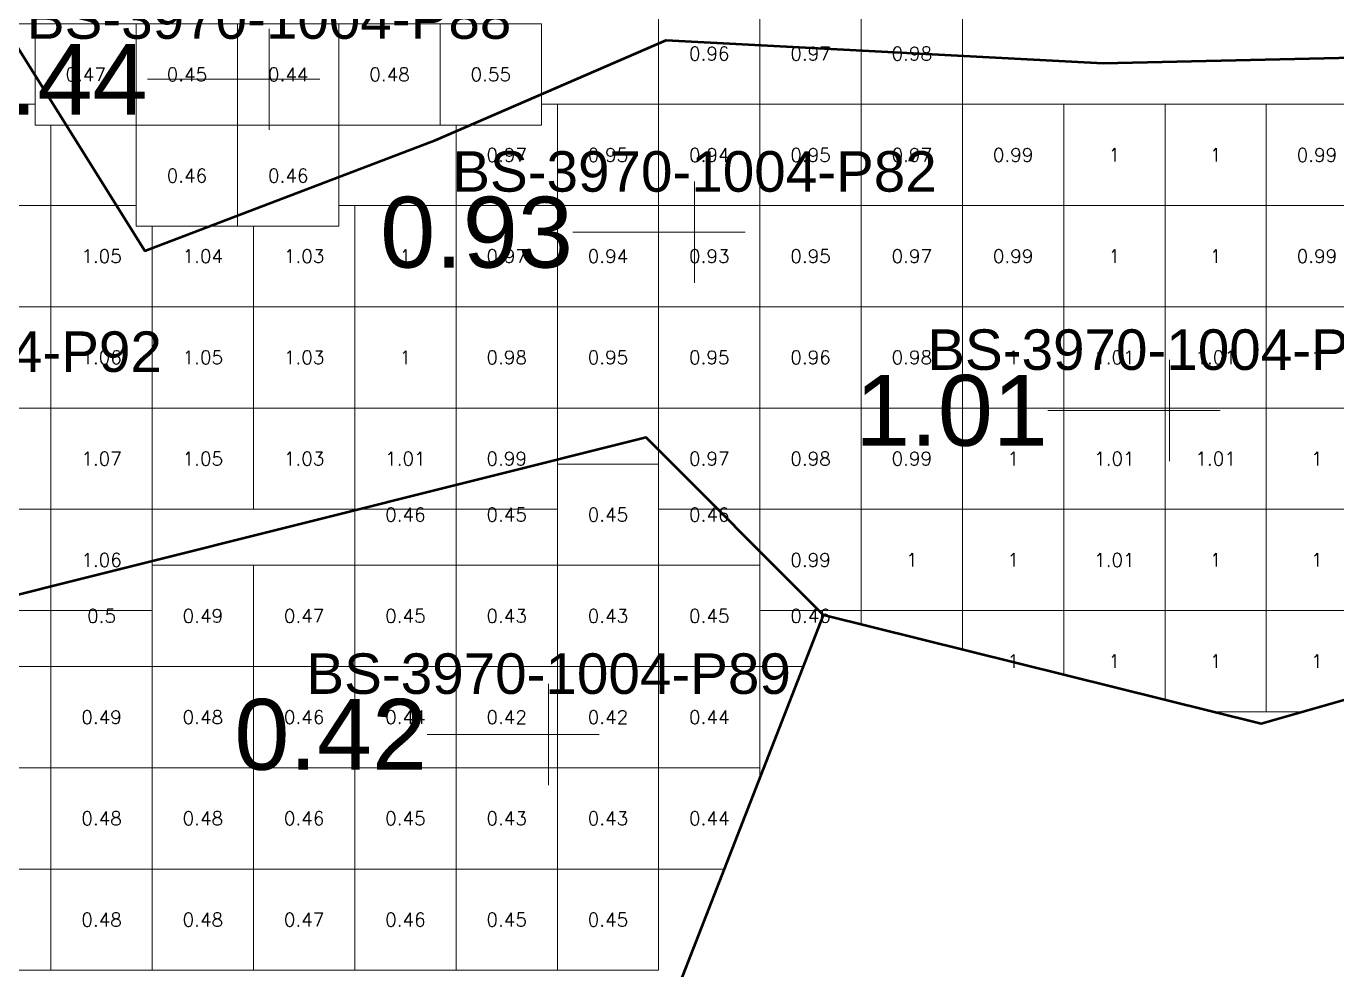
# Model space of a CAD drawing. Header units: inches. Extents: x 469775 to 470079, y 4349683 to 4349873.
# Drawn here: x 469846.12 to 469859.06, y 4349762.14 to 4349771.46 of the extents above; entities that cross this region are included whole.
import ezdxf
from ezdxf.enums import TextEntityAlignment as Align

# ---------------------------------------------------------------- set-up
doc = ezdxf.new("R2010")
doc.units = ezdxf.units.IN
doc.header["$MEASUREMENT"] = 0
doc.layers.add('123', color=7, linetype='Continuous')
for name, color, linetype, lineweight in [('点', 7, 'Continuous', 0), ('爆区方格网', 7, 'Continuous', 0), ('线条', 7, 'Continuous', 0), ('钻孔', 7, 'Continuous', 0)]:
    doc.layers.add(name, color=color, linetype=linetype, lineweight=lineweight)
doc.styles.add('3dmine_textStyle_1', font='txt.shx', dxfattribs={"height": 1, "bigfont": 'gbcbig.shx'})
doc.styles.add('3dmine_textStyle_2', font='arial.ttf', dxfattribs={"height": 1})

msp = doc.modelspace()

# ---------------------------------------------------------------- hatches: boundary and pattern name
at = {"layer": '钻孔', "linetype": 'Continuous', "lineweight": 0, "true_color": 0x808080, "extrusion": (0, 1, 0)}
for points in [[(-469849.52, 3960.21), (-469848.52, 3960.21), (-469848.52, 3972.21), (-469849.52, 3972.21)], [(-469852.28, 3960.31), (-469851.28, 3960.31), (-469851.28, 3972.31), (-469852.28, 3972.31)]]:
    msp.add_hatch(color=8, dxfattribs=at).paths.add_polyline_path(points, flags=0)
at = {"layer": '钻孔', "linetype": 'Continuous', "lineweight": 0, "true_color": 0x00ffff, "extrusion": (0, 1, 0)}
msp.add_hatch(color=4, dxfattribs=at).paths.add_polyline_path([(-469853.72, 3960.34), (-469852.72, 3960.34), (-469852.72, 3972.34), (-469853.72, 3972.34)], flags=0)
at = {"layer": '钻孔', "linetype": 'Continuous', "lineweight": 0, "true_color": 0x0000ff, "extrusion": (0, 1, 0)}
msp.add_hatch(color=5, dxfattribs=at).paths.add_polyline_path([(-469858.41, 3960.26), (-469857.41, 3960.26), (-469857.41, 3972.26), (-469858.41, 3972.26)], flags=0)

# ---------------------------------------------------------------- linework, layer by layer
at = {"color": 4, "linetype": 'Continuous', "lineweight": 0, "elevation": 1987.297}
msp.add_lwpolyline([(469837.3, 4349777.874), (469842.878, 4349781.034), (469847.681, 4349783.943), (469855.547, 4349787.292), (469859.965, 4349786.419), (469865.187, 4349784.317), (469869.485, 4349784.222), (469872.956, 4349784.858), (469874.58, 4349781.706), (469870.408, 4349779.03), (469874.262, 4349774.922), (469876.69, 4349772.16), (469874.272, 4349770.414), (469866.414, 4349769.254), (469861.845, 4349771.213), (469856.754, 4349771.099), (469852.439, 4349771.326), (469850.168, 4349770.343), (469847.292, 4349769.245), (469845.59, 4349771.971), (469846.044, 4349775.075), (469840.744, 4349776.814), (469837.3, 4349777.874), (469837.3, 4349777.874)], dxfattribs=at)
at = {"color": 5, "linetype": 'Continuous', "lineweight": 50, "elevation": 1987.297}
for points in [[(469817.208, 4349769.309), (469828.454, 4349775.127), (469837.3, 4349777.874), (469846.044, 4349775.075), (469845.59, 4349771.971), (469847.292, 4349769.245), (469850.168, 4349770.343), (469852.439, 4349771.326), (469856.754, 4349771.099), (469861.845, 4349771.213), (469866.414, 4349769.254), (469864.214, 4349766.26), (469858.315, 4349764.574), (469853.994, 4349765.649), (469852.242, 4349767.401), (469842.005, 4349764.839), (469836.359, 4349766.411), (469832.229, 4349766.357), (469826.099, 4349763.33), (469820.476, 4349762.487), (469821.961, 4349767.803), (469817.208, 4349769.309), (469817.208, 4349769.309)], [(469808.467, 4349758.645), (469817.134, 4349758.797), (469824.272, 4349756.124), (469828.701, 4349753.527), (469831.831, 4349753.068), (469833.358, 4349750.622), (469837.582, 4349745.099), (469842.228, 4349744.294), (469848.28, 4349752.862), (469855.658, 4349756.452), (469851.682, 4349759.72), (469853.994, 4349765.649), (469852.242, 4349767.401), (469842.005, 4349764.839), (469836.359, 4349766.411), (469832.229, 4349766.357), (469826.099, 4349763.33), (469820.476, 4349762.487), (469821.961, 4349767.803), (469817.208, 4349769.309), (469811.803, 4349766.383), (469805.674, 4349763.484)]]:
    msp.add_lwpolyline(points, dxfattribs=at)
at = {"layer": '123', "elevation": 1987.297}
msp.add_lwpolyline([(469851.682, 4349759.72), (469855.658, 4349756.452), (469860.241, 4349759.881), (469868.362, 4349765.532), (469871.556, 4349768.128), (469871.209, 4349769.962), (469869.209, 4349769.667), (469866.414, 4349769.254), (469864.214, 4349766.26), (469858.315, 4349764.574), (469853.994, 4349765.649), (469851.682, 4349759.72)], close=True, dxfattribs=at)
at = {"layer": '点', "color": 138, "linetype": 'Continuous', "lineweight": 0, "true_color": 0x004c4c}
for points, elevation in [([(469848.52, 4349770.44), (469848.52, 4349771.44)], 3972.21), ([(469849.02, 4349770.94), (469848.02, 4349770.94)], 3972.21), ([(469852.72, 4349768.93), (469852.72, 4349769.93)], 3972.34), ([(469853.22, 4349769.43), (469852.22, 4349769.43)], 3972.34), ([(469857.41, 4349767.17), (469857.41, 4349768.17)], 3972.26), ([(469857.91, 4349767.67), (469856.91, 4349767.67)], 3972.26), ([(469851.28, 4349763.97), (469851.28, 4349764.97)], 3972.31), ([(469851.78, 4349764.47), (469850.78, 4349764.47)], 3972.31)]:
    msp.add_lwpolyline(points, dxfattribs=dict(at, elevation=elevation))
at = {"layer": '爆区方格网', "color": 5, "linetype": 'Continuous', "lineweight": 0, "elevation": 3972.82}
for points in [[(469853.366, 4349770.693), (469852.366, 4349770.693), (469852.366, 4349771.693), (469853.366, 4349771.693), (469853.366, 4349770.693)], [(469854.366, 4349770.693), (469853.366, 4349770.693), (469853.366, 4349771.693), (469854.366, 4349771.693), (469854.366, 4349770.693)], [(469855.366, 4349770.693), (469854.366, 4349770.693), (469854.366, 4349771.693), (469855.366, 4349771.693), (469855.366, 4349770.693)], [(469846.209, 4349770.693), (469845.366, 4349770.693), (469845.366, 4349771.488), (469846.209, 4349771.488), (469846.209, 4349770.693)], [(469846.209, 4349770.488), (469846.366, 4349770.488), (469846.366, 4349769.693), (469845.366, 4349769.693), (469845.366, 4349770.693), (469846.209, 4349770.693), (469846.209, 4349770.488)], [(469851.366, 4349769.693), (469850.366, 4349769.693), (469850.366, 4349770.488), (469851.209, 4349770.488), (469851.209, 4349770.693), (469851.366, 4349770.693), (469851.366, 4349769.693)], [(469852.366, 4349769.693), (469851.366, 4349769.693), (469851.366, 4349770.693), (469852.366, 4349770.693), (469852.366, 4349769.693)], [(469853.366, 4349769.693), (469852.366, 4349769.693), (469852.366, 4349770.693), (469853.366, 4349770.693), (469853.366, 4349769.693)], [(469854.366, 4349769.693), (469853.366, 4349769.693), (469853.366, 4349770.693), (469854.366, 4349770.693), (469854.366, 4349769.693)], [(469855.366, 4349769.693), (469854.366, 4349769.693), (469854.366, 4349770.693), (469855.366, 4349770.693), (469855.366, 4349769.693)], [(469856.366, 4349769.693), (469855.366, 4349769.693), (469855.366, 4349770.693), (469856.366, 4349770.693), (469856.366, 4349769.693)], [(469857.366, 4349769.693), (469856.366, 4349769.693), (469856.366, 4349770.693), (469857.366, 4349770.693), (469857.366, 4349769.693)], [(469858.366, 4349769.693), (469857.366, 4349769.693), (469857.366, 4349770.693), (469858.366, 4349770.693), (469858.366, 4349769.693)], [(469859.366, 4349769.693), (469858.366, 4349769.693), (469858.366, 4349770.693), (469859.366, 4349770.693), (469859.366, 4349769.693)], [(469846.366, 4349768.693), (469845.366, 4349768.693), (469845.366, 4349769.693), (469846.366, 4349769.693), (469846.366, 4349768.693)], [(469847.209, 4349769.488), (469847.366, 4349769.488), (469847.366, 4349768.693), (469846.366, 4349768.693), (469846.366, 4349769.693), (469847.209, 4349769.693), (469847.209, 4349769.488)], [(469849.366, 4349768.693), (469848.366, 4349768.693), (469848.366, 4349769.488), (469849.209, 4349769.488), (469849.209, 4349769.693), (469849.366, 4349769.693), (469849.366, 4349768.693)], [(469850.366, 4349768.693), (469849.366, 4349768.693), (469849.366, 4349769.693), (469850.366, 4349769.693), (469850.366, 4349768.693)], [(469851.366, 4349768.693), (469850.366, 4349768.693), (469850.366, 4349769.693), (469851.366, 4349769.693), (469851.366, 4349768.693)], [(469852.366, 4349768.693), (469851.366, 4349768.693), (469851.366, 4349769.693), (469852.366, 4349769.693), (469852.366, 4349768.693)], [(469853.366, 4349768.693), (469852.366, 4349768.693), (469852.366, 4349769.693), (469853.366, 4349769.693), (469853.366, 4349768.693)], [(469854.366, 4349768.693), (469853.366, 4349768.693), (469853.366, 4349769.693), (469854.366, 4349769.693), (469854.366, 4349768.693)], [(469855.366, 4349768.693), (469854.366, 4349768.693), (469854.366, 4349769.693), (469855.366, 4349769.693), (469855.366, 4349768.693)], [(469856.366, 4349768.693), (469855.366, 4349768.693), (469855.366, 4349769.693), (469856.366, 4349769.693), (469856.366, 4349768.693)], [(469857.366, 4349768.693), (469856.366, 4349768.693), (469856.366, 4349769.693), (469857.366, 4349769.693), (469857.366, 4349768.693)], [(469858.366, 4349768.693), (469857.366, 4349768.693), (469857.366, 4349769.693), (469858.366, 4349769.693), (469858.366, 4349768.693)], [(469859.366, 4349768.693), (469858.366, 4349768.693), (469858.366, 4349769.693), (469859.366, 4349769.693), (469859.366, 4349768.693)], [(469848.366, 4349768.693), (469847.366, 4349768.693), (469847.366, 4349769.488), (469848.366, 4349769.488), (469848.366, 4349768.693)], [(469846.366, 4349767.693), (469845.366, 4349767.693), (469845.366, 4349768.693), (469846.366, 4349768.693), (469846.366, 4349767.693)], [(469847.366, 4349767.693), (469846.366, 4349767.693), (469846.366, 4349768.693), (469847.366, 4349768.693), (469847.366, 4349767.693)], [(469848.366, 4349767.693), (469847.366, 4349767.693), (469847.366, 4349768.693), (469848.366, 4349768.693), (469848.366, 4349767.693)], [(469849.366, 4349767.693), (469848.366, 4349767.693), (469848.366, 4349768.693), (469849.366, 4349768.693), (469849.366, 4349767.693)], [(469850.366, 4349767.693), (469849.366, 4349767.693), (469849.366, 4349768.693), (469850.366, 4349768.693), (469850.366, 4349767.693)], [(469851.366, 4349767.693), (469850.366, 4349767.693), (469850.366, 4349768.693), (469851.366, 4349768.693), (469851.366, 4349767.693)], [(469852.366, 4349767.693), (469851.366, 4349767.693), (469851.366, 4349768.693), (469852.366, 4349768.693), (469852.366, 4349767.693)], [(469853.366, 4349767.693), (469852.366, 4349767.693), (469852.366, 4349768.693), (469853.366, 4349768.693), (469853.366, 4349767.693)], [(469854.366, 4349767.693), (469853.366, 4349767.693), (469853.366, 4349768.693), (469854.366, 4349768.693), (469854.366, 4349767.693)], [(469855.366, 4349767.693), (469854.366, 4349767.693), (469854.366, 4349768.693), (469855.366, 4349768.693), (469855.366, 4349767.693)], [(469856.366, 4349767.693), (469855.366, 4349767.693), (469855.366, 4349768.693), (469856.366, 4349768.693), (469856.366, 4349767.693)], [(469857.366, 4349767.693), (469856.366, 4349767.693), (469856.366, 4349768.693), (469857.366, 4349768.693), (469857.366, 4349767.693)], [(469858.366, 4349767.693), (469857.366, 4349767.693), (469857.366, 4349768.693), (469858.366, 4349768.693), (469858.366, 4349767.693)], [(469859.366, 4349767.693), (469858.366, 4349767.693), (469858.366, 4349768.693), (469859.366, 4349768.693), (469859.366, 4349767.693)], [(469846.366, 4349766.693), (469845.366, 4349766.693), (469845.366, 4349767.693), (469846.366, 4349767.693), (469846.366, 4349766.693)], [(469847.366, 4349766.693), (469846.366, 4349766.693), (469846.366, 4349767.693), (469847.366, 4349767.693), (469847.366, 4349766.693)], [(469848.366, 4349766.693), (469847.366, 4349766.693), (469847.366, 4349767.693), (469848.366, 4349767.693), (469848.366, 4349766.693)], [(469849.366, 4349766.693), (469848.366, 4349766.693), (469848.366, 4349767.693), (469849.366, 4349767.693), (469849.366, 4349766.693)], [(469850.366, 4349766.693), (469849.366, 4349766.693), (469849.366, 4349767.693), (469850.366, 4349767.693), (469850.366, 4349766.693)], [(469851.366, 4349766.693), (469850.366, 4349766.693), (469850.366, 4349767.693), (469851.366, 4349767.693), (469851.366, 4349766.693)], [(469853.366, 4349766.693), (469852.366, 4349766.693), (469852.366, 4349767.693), (469853.366, 4349767.693), (469853.366, 4349766.693)], [(469854.366, 4349766.693), (469853.366, 4349766.693), (469853.366, 4349767.693), (469854.366, 4349767.693), (469854.366, 4349766.693)], [(469855.366, 4349766.693), (469854.366, 4349766.693), (469854.366, 4349767.693), (469855.366, 4349767.693), (469855.366, 4349766.693)], [(469856.366, 4349766.693), (469855.366, 4349766.693), (469855.366, 4349767.693), (469856.366, 4349767.693), (469856.366, 4349766.693)], [(469857.366, 4349766.693), (469856.366, 4349766.693), (469856.366, 4349767.693), (469857.366, 4349767.693), (469857.366, 4349766.693)], [(469858.366, 4349766.693), (469857.366, 4349766.693), (469857.366, 4349767.693), (469858.366, 4349767.693), (469858.366, 4349766.693)], [(469859.366, 4349766.693), (469858.366, 4349766.693), (469858.366, 4349767.693), (469859.366, 4349767.693), (469859.366, 4349766.693)], [(469846.366, 4349765.693), (469845.366, 4349765.693), (469845.366, 4349766.693), (469846.366, 4349766.693), (469846.366, 4349765.693)], [(469854.366, 4349765.693), (469853.366, 4349765.693), (469853.366, 4349766.693), (469854.366, 4349766.693), (469854.366, 4349765.693)], [(469855.366, 4349765.693), (469854.366, 4349765.693), (469854.366, 4349766.693), (469855.366, 4349766.693), (469855.366, 4349765.693)], [(469856.366, 4349765.693), (469855.366, 4349765.693), (469855.366, 4349766.693), (469856.366, 4349766.693), (469856.366, 4349765.693)], [(469857.366, 4349765.693), (469856.366, 4349765.693), (469856.366, 4349766.693), (469857.366, 4349766.693), (469857.366, 4349765.693)], [(469858.366, 4349765.693), (469857.366, 4349765.693), (469857.366, 4349766.693), (469858.366, 4349766.693), (469858.366, 4349765.693)], [(469859.366, 4349765.693), (469858.366, 4349765.693), (469858.366, 4349766.693), (469859.366, 4349766.693), (469859.366, 4349765.693)], [(469856.366, 4349765.059), (469855.366, 4349765.308), (469855.366, 4349765.693), (469856.366, 4349765.693), (469856.366, 4349765.059)], [(469857.366, 4349764.81), (469856.366, 4349765.059), (469856.366, 4349765.693), (469857.366, 4349765.693), (469857.366, 4349764.81)], [(469858.366, 4349764.693), (469857.837, 4349764.693), (469857.366, 4349764.81), (469857.366, 4349765.693), (469858.366, 4349765.693), (469858.366, 4349764.693)], [(469859.366, 4349764.874), (469858.732, 4349764.693), (469858.366, 4349764.693), (469858.366, 4349765.693), (469859.366, 4349765.693), (469859.366, 4349764.874)]]:
    msp.add_lwpolyline(points, dxfattribs=at)
at = {"layer": '爆区方格网', "color": 4, "linetype": 'Continuous', "lineweight": 0}
for points, elevation in [([(469847.209, 4349770.488), (469846.209, 4349770.488), (469846.209, 4349771.488), (469847.209, 4349771.488), (469847.209, 4349770.488)], 3972.21), ([(469848.209, 4349770.488), (469847.209, 4349770.488), (469847.209, 4349771.488), (469848.209, 4349771.488), (469848.209, 4349770.488)], 3972.21), ([(469849.209, 4349770.488), (469848.209, 4349770.488), (469848.209, 4349771.488), (469849.209, 4349771.488), (469849.209, 4349770.488)], 3972.21), ([(469850.209, 4349770.488), (469849.209, 4349770.488), (469849.209, 4349771.488), (469850.209, 4349771.488), (469850.209, 4349770.488)], 3972.21), ([(469851.209, 4349770.488), (469850.209, 4349770.488), (469850.209, 4349771.488), (469851.209, 4349771.488), (469851.209, 4349770.488)], 3972.21), ([(469848.209, 4349769.488), (469847.209, 4349769.488), (469847.209, 4349770.488), (469848.209, 4349770.488), (469848.209, 4349769.488)], 3972.21), ([(469849.209, 4349769.488), (469848.209, 4349769.488), (469848.209, 4349770.488), (469849.209, 4349770.488), (469849.209, 4349769.488)], 3972.21), ([(469852.366, 4349766.693), (469852.366, 4349766.14), (469851.366, 4349766.14), (469851.366, 4349766.693), (469851.366, 4349767.14), (469852.366, 4349767.14), (469852.366, 4349766.693)], 3972.76), ([(469850.366, 4349766.14), (469849.366, 4349766.14), (469849.366, 4349766.693), (469850.366, 4349766.693), (469850.366, 4349766.14)], 3972.76), ([(469851.366, 4349766.14), (469850.366, 4349766.14), (469850.366, 4349766.693), (469851.366, 4349766.693), (469851.366, 4349766.14)], 3972.76), ([(469853.366, 4349766.14), (469852.366, 4349766.14), (469852.366, 4349766.693), (469853.366, 4349766.693), (469853.366, 4349766.14)], 3972.76), ([(469848.366, 4349765.14), (469847.366, 4349765.14), (469847.366, 4349765.693), (469847.366, 4349766.14), (469848.366, 4349766.14), (469848.366, 4349765.14)], 3972.76), ([(469849.366, 4349765.14), (469848.366, 4349765.14), (469848.366, 4349766.14), (469849.366, 4349766.14), (469849.366, 4349765.14)], 3972.76), ([(469850.366, 4349765.14), (469849.366, 4349765.14), (469849.366, 4349766.14), (469850.366, 4349766.14), (469850.366, 4349765.14)], 3972.76), ([(469851.366, 4349765.14), (469850.366, 4349765.14), (469850.366, 4349766.14), (469851.366, 4349766.14), (469851.366, 4349765.14)], 3972.76), ([(469852.366, 4349765.14), (469851.366, 4349765.14), (469851.366, 4349766.14), (469852.366, 4349766.14), (469852.366, 4349765.14)], 3972.76), ([(469853.366, 4349765.693), (469853.366, 4349765.14), (469852.366, 4349765.14), (469852.366, 4349766.14), (469853.366, 4349766.14), (469853.366, 4349765.693)], 3972.76), ([(469847.366, 4349765.14), (469846.366, 4349765.14), (469846.366, 4349765.693), (469847.366, 4349765.693), (469847.366, 4349765.14)], 3972.76), ([(469854.366, 4349765.557), (469853.994, 4349765.649), (469853.795, 4349765.14), (469853.366, 4349765.14), (469853.366, 4349765.693), (469854.366, 4349765.693), (469854.366, 4349765.557)], 3972.76), ([(469846.366, 4349764.14), (469845.366, 4349764.14), (469845.366, 4349765.14), (469846.366, 4349765.14), (469846.366, 4349764.14)], 3972.76), ([(469847.366, 4349764.14), (469846.366, 4349764.14), (469846.366, 4349765.14), (469847.366, 4349765.14), (469847.366, 4349764.14)], 3972.76), ([(469848.366, 4349764.14), (469847.366, 4349764.14), (469847.366, 4349765.14), (469848.366, 4349765.14), (469848.366, 4349764.14)], 3972.76), ([(469849.366, 4349764.14), (469848.366, 4349764.14), (469848.366, 4349765.14), (469849.366, 4349765.14), (469849.366, 4349764.14)], 3972.76), ([(469850.366, 4349764.14), (469849.366, 4349764.14), (469849.366, 4349765.14), (469850.366, 4349765.14), (469850.366, 4349764.14)], 3972.76), ([(469851.366, 4349764.14), (469850.366, 4349764.14), (469850.366, 4349765.14), (469851.366, 4349765.14), (469851.366, 4349764.14)], 3972.76), ([(469852.366, 4349764.14), (469851.366, 4349764.14), (469851.366, 4349765.14), (469852.366, 4349765.14), (469852.366, 4349764.14)], 3972.76), ([(469853.366, 4349764.14), (469852.366, 4349764.14), (469852.366, 4349765.14), (469853.366, 4349765.14), (469853.366, 4349764.14)], 3972.76), ([(469846.366, 4349763.14), (469845.366, 4349763.14), (469845.366, 4349764.14), (469846.366, 4349764.14), (469846.366, 4349763.14)], 3972.76), ([(469847.366, 4349763.14), (469846.366, 4349763.14), (469846.366, 4349764.14), (469847.366, 4349764.14), (469847.366, 4349763.14)], 3972.76), ([(469848.366, 4349763.14), (469847.366, 4349763.14), (469847.366, 4349764.14), (469848.366, 4349764.14), (469848.366, 4349763.14)], 3972.76), ([(469849.366, 4349763.14), (469848.366, 4349763.14), (469848.366, 4349764.14), (469849.366, 4349764.14), (469849.366, 4349763.14)], 3972.76), ([(469850.366, 4349763.14), (469849.366, 4349763.14), (469849.366, 4349764.14), (469850.366, 4349764.14), (469850.366, 4349763.14)], 3972.76), ([(469851.366, 4349763.14), (469850.366, 4349763.14), (469850.366, 4349764.14), (469851.366, 4349764.14), (469851.366, 4349763.14)], 3972.76), ([(469852.366, 4349763.14), (469851.366, 4349763.14), (469851.366, 4349764.14), (469852.366, 4349764.14), (469852.366, 4349763.14)], 3972.76), ([(469853.366, 4349764.039), (469853.015, 4349763.14), (469852.366, 4349763.14), (469852.366, 4349764.14), (469853.366, 4349764.14), (469853.366, 4349764.039)], 3972.76), ([(469846.366, 4349762.14), (469845.366, 4349762.14), (469845.366, 4349763.14), (469846.366, 4349763.14), (469846.366, 4349762.14)], 3972.76), ([(469847.366, 4349762.14), (469846.366, 4349762.14), (469846.366, 4349763.14), (469847.366, 4349763.14), (469847.366, 4349762.14)], 3972.76), ([(469848.366, 4349762.14), (469847.366, 4349762.14), (469847.366, 4349763.14), (469848.366, 4349763.14), (469848.366, 4349762.14)], 3972.76), ([(469849.366, 4349762.14), (469848.366, 4349762.14), (469848.366, 4349763.14), (469849.366, 4349763.14), (469849.366, 4349762.14)], 3972.76), ([(469850.366, 4349762.14), (469849.366, 4349762.14), (469849.366, 4349763.14), (469850.366, 4349763.14), (469850.366, 4349762.14)], 3972.76), ([(469851.366, 4349762.14), (469850.366, 4349762.14), (469850.366, 4349763.14), (469851.366, 4349763.14), (469851.366, 4349762.14)], 3972.76), ([(469852.366, 4349762.14), (469851.366, 4349762.14), (469851.366, 4349763.14), (469852.366, 4349763.14), (469852.366, 4349762.14)], 3972.76)]:
    msp.add_lwpolyline(points, dxfattribs=dict(at, elevation=elevation))
at = {"layer": '爆区方格网', "color": 5, "linetype": 'Continuous', "lineweight": 0, "true_color": 0x0000ff, "elevation": 3972.82}
msp.add_lwpolyline([(469847.366, 4349765.693), (469846.366, 4349765.693), (469846.366, 4349766.693), (469847.366, 4349766.693), (469847.366, 4349765.693)], dxfattribs=at)
at = {"layer": '线条', "color": 138, "linetype": 'Continuous', "lineweight": 0, "true_color": 0x004c4c}
for points, elevation in [([(469848.52, 4349770.94), (469848.52, 4349770.94), (469848.52, 4349770.94)], 3972.21), ([(469852.72, 4349769.43), (469852.72, 4349769.43), (469852.72, 4349769.43)], 3972.34), ([(469857.41, 4349767.67), (469857.41, 4349767.67), (469857.41, 4349767.67)], 3972.26), ([(469851.28, 4349764.47), (469851.28, 4349764.47), (469851.28, 4349764.47)], 3972.31)]:
    msp.add_lwpolyline(points, dxfattribs=dict(at, elevation=elevation))
at = {"layer": '钻孔', "color": 8, "linetype": 'Continuous', "lineweight": 0, "true_color": 0x808080}
for points, elevation in [([(469848.52, 4349770.94), (469847.32, 4349770.94)], 3972.21), ([(469848.52, 4349770.94), (469847.32, 4349770.94)], 3960.21), ([(469851.28, 4349764.47), (469850.08, 4349764.47)], 3972.31), ([(469851.28, 4349764.47), (469850.08, 4349764.47)], 3960.31)]:
    msp.add_lwpolyline(points, dxfattribs=dict(at, elevation=elevation))
at = {"layer": '钻孔', "color": 4, "linetype": 'Continuous', "lineweight": 0, "true_color": 0x00ffff}
for elevation in [3972.34, 3960.34]:
    msp.add_lwpolyline([(469852.72, 4349769.43), (469851.52, 4349769.43)], dxfattribs=dict(at, elevation=elevation))
at = {"layer": '钻孔', "color": 5, "linetype": 'Continuous', "lineweight": 0, "true_color": 0x0000ff}
for elevation in [3972.26, 3960.26]:
    msp.add_lwpolyline([(469857.41, 4349767.67), (469856.21, 4349767.67)], dxfattribs=dict(at, elevation=elevation))

# ---------------------------------------------------------------- texts
at = {"color": 5, "linetype": 'Continuous', "lineweight": 0, "style": '3dmine_textStyle_1'}
for s, height, p in [('0.96', 0.1333, (469852.866, 4349771.193, 3972.82)), ('0.97', 0.1333, (469853.866, 4349771.193, 3972.82)), ('0.98', 0.1333, (469854.866, 4349771.193, 3972.82)), ('0.97', 0.1333, (469850.866, 4349770.193, 3972.82)), ('0.95', 0.1333, (469851.866, 4349770.193, 3972.82)), ('0.94', 0.1333, (469852.866, 4349770.193, 3972.82)), ('0.95', 0.1333, (469853.866, 4349770.193, 3972.82)), ('0.97', 0.1333, (469854.866, 4349770.193, 3972.82)), ('0.99', 0.1333, (469855.866, 4349770.193, 3972.82)), ('1', 0.133, (469856.866, 4349770.193, 3972.82)), ('1', 0.133, (469857.866, 4349770.193, 3972.82)), ('0.99', 0.1333, (469858.866, 4349770.193, 3972.82)), ('1.05', 0.1333, (469846.866, 4349769.193, 3972.82)), ('1.04', 0.1333, (469847.866, 4349769.193, 3972.82)), ('1.03', 0.1333, (469848.866, 4349769.193, 3972.82)), ('1', 0.133, (469849.866, 4349769.193, 3972.82)), ('0.97', 0.1333, (469850.866, 4349769.193, 3972.82)), ('0.94', 0.1333, (469851.866, 4349769.193, 3972.82)), ('0.93', 0.1333, (469852.866, 4349769.193, 3972.82)), ('0.95', 0.1333, (469853.866, 4349769.193, 3972.82)), ('0.97', 0.1333, (469854.866, 4349769.193, 3972.82)), ('0.99', 0.1333, (469855.866, 4349769.193, 3972.82)), ('1', 0.133, (469856.866, 4349769.193, 3972.82)), ('1', 0.133, (469857.866, 4349769.193, 3972.82)), ('0.99', 0.1333, (469858.866, 4349769.193, 3972.82)), ('1.05', 0.1333, (469847.866, 4349768.193, 3972.82)), ('1.03', 0.1333, (469848.866, 4349768.193, 3972.82)), ('1', 0.133, (469849.866, 4349768.193, 3972.82)), ('0.98', 0.1333, (469850.866, 4349768.193, 3972.82)), ('0.95', 0.1333, (469851.866, 4349768.193, 3972.82)), ('0.95', 0.1333, (469852.866, 4349768.193, 3972.82)), ('0.96', 0.1333, (469853.866, 4349768.193, 3972.82)), ('0.98', 0.1333, (469854.866, 4349768.193, 3972.82)), ('1', 0.133, (469855.866, 4349768.193, 3972.82)), ('1.01', 0.1333, (469856.866, 4349768.193, 3972.82)), ('1.01', 0.1333, (469857.866, 4349768.193, 3972.82)), ('1', 0.133, (469858.866, 4349768.193, 3972.82)), ('1.07', 0.1333, (469846.866, 4349767.193, 3972.82)), ('1.05', 0.1333, (469847.866, 4349767.193, 3972.82)), ('1.03', 0.1333, (469848.866, 4349767.193, 3972.82)), ('0.99', 0.1333, (469850.866, 4349767.193, 3972.82)), ('0.97', 0.1333, (469852.866, 4349767.193, 3972.82)), ('0.98', 0.1333, (469853.866, 4349767.193, 3972.82)), ('0.99', 0.1333, (469854.866, 4349767.193, 3972.82)), ('1', 0.133, (469855.866, 4349767.193, 3972.82)), ('1.01', 0.1333, (469856.866, 4349767.193, 3972.82)), ('1.01', 0.1333, (469857.866, 4349767.193, 3972.82)), ('1', 0.133, (469858.866, 4349767.193, 3972.82)), ('0.46', 0.1333, (469849.866, 4349766.64, 3972.76)), ('0.99', 0.1333, (469853.866, 4349766.193, 3972.82)), ('1', 0.133, (469854.866, 4349766.193, 3972.82)), ('1', 0.133, (469855.866, 4349766.193, 3972.82)), ('1.01', 0.1333, (469856.866, 4349766.193, 3972.82)), ('1', 0.133, (469857.866, 4349766.193, 3972.82)), ('1', 0.133, (469858.866, 4349766.193, 3972.82)), ('0.5', 0.1333, (469846.866, 4349765.64, 3972.76)), ('1', 0.133, (469855.866, 4349765.193, 3972.82)), ('1', 0.133, (469856.866, 4349765.193, 3972.82)), ('1', 0.133, (469857.866, 4349765.193, 3972.82)), ('1', 0.133, (469858.866, 4349765.193, 3972.82))]:
    msp.add_text(s, height=height, dxfattribs=at).set_placement(p, align=Align.MIDDLE_CENTER)
at = {"color": 4, "linetype": 'Continuous', "lineweight": 0, "style": '3dmine_textStyle_1'}
for s, p in [('0.47', (469846.709, 4349770.988, 3972.21)), ('0.45', (469847.709, 4349770.988, 3972.21)), ('0.44', (469848.709, 4349770.988, 3972.21)), ('0.48', (469849.709, 4349770.988, 3972.21)), ('0.55', (469850.709, 4349770.988, 3972.21)), ('0.46', (469847.709, 4349769.988, 3972.21)), ('0.46', (469848.709, 4349769.988, 3972.21)), ('0.45', (469850.866, 4349766.64, 3972.76)), ('0.45', (469851.866, 4349766.64, 3972.76)), ('0.46', (469852.866, 4349766.64, 3972.76)), ('0.49', (469847.866, 4349765.64, 3972.76)), ('0.47', (469848.866, 4349765.64, 3972.76)), ('0.45', (469849.866, 4349765.64, 3972.76)), ('0.43', (469850.866, 4349765.64, 3972.76)), ('0.43', (469851.866, 4349765.64, 3972.76)), ('0.45', (469852.866, 4349765.64, 3972.76)), ('0.46', (469853.866, 4349765.64, 3972.76)), ('0.49', (469846.866, 4349764.64, 3972.76)), ('0.48', (469847.866, 4349764.64, 3972.76)), ('0.46', (469848.866, 4349764.64, 3972.76)), ('0.44', (469849.866, 4349764.64, 3972.76)), ('0.42', (469850.866, 4349764.64, 3972.76)), ('0.42', (469851.866, 4349764.64, 3972.76)), ('0.44', (469852.866, 4349764.64, 3972.76)), ('0.48', (469846.866, 4349763.64, 3972.76)), ('0.48', (469847.866, 4349763.64, 3972.76)), ('0.46', (469848.866, 4349763.64, 3972.76)), ('0.45', (469849.866, 4349763.64, 3972.76)), ('0.43', (469850.866, 4349763.64, 3972.76)), ('0.43', (469851.866, 4349763.64, 3972.76)), ('0.44', (469852.866, 4349763.64, 3972.76)), ('0.48', (469846.866, 4349762.64, 3972.76)), ('0.48', (469847.866, 4349762.64, 3972.76)), ('0.47', (469848.866, 4349762.64, 3972.76)), ('0.46', (469849.866, 4349762.64, 3972.76)), ('0.45', (469850.866, 4349762.64, 3972.76)), ('0.45', (469851.866, 4349762.64, 3972.76))]:
    msp.add_text(s, height=0.1333, dxfattribs=at).set_placement(p, align=Align.MIDDLE_CENTER)
at = {"color": 5, "linetype": 'Continuous', "lineweight": 50, "style": '3dmine_textStyle_1'}
msp.add_text('1.06', height=0.1333, dxfattribs=at).set_placement((469846.866, 4349768.193, 3972.82), align=Align.MIDDLE_CENTER)
at = {"color": 5, "linetype": 'Continuous', "lineweight": 0, "true_color": 0x0000ff, "style": '3dmine_textStyle_1'}
for s, p in [('1.01', (469849.866, 4349767.193, 3972.82)), ('1.06', (469846.866, 4349766.193, 3972.82))]:
    msp.add_text(s, height=0.1333, dxfattribs=at).set_placement(p, align=Align.MIDDLE_CENTER)
at = {"layer": '钻孔', "color": 138, "linetype": 'Continuous', "lineweight": 0, "true_color": 0x004c4c, "style": '3dmine_textStyle_2'}
for s, p in [('BS-3970-1004-P88', (469848.52, 4349771.34, 3972.21)), ('BS-3970-1004-P82', (469852.72, 4349769.83, 3972.34)), ('BS-3970-1004-P92', (469845.07, 4349768.05, 3972.43)), ('BS-3970-1004-P81', (469857.41, 4349768.07, 3972.26)), ('BS-3970-1004-P89', (469851.28, 4349764.87, 3972.31))]:
    msp.add_text(s, height=0.4, dxfattribs=at).set_placement(p, align=Align.CENTER)
at = {"layer": '钻孔', "color": 8, "linetype": 'Continuous', "lineweight": 0, "true_color": 0x808080, "style": '3dmine_textStyle_2'}
for s, p in [('0.44', (469847.32, 4349770.94, 3966.21)), ('0.42', (469850.08, 4349764.47, 3966.31))]:
    msp.add_text(s, height=0.7, dxfattribs=at).set_placement(p, align=Align.MIDDLE_RIGHT)
at = {"layer": '钻孔', "color": 4, "linetype": 'Continuous', "lineweight": 0, "true_color": 0x00ffff, "style": '3dmine_textStyle_2'}
msp.add_text('0.93', height=0.7, dxfattribs=at).set_placement((469851.52, 4349769.43, 3966.34), align=Align.MIDDLE_RIGHT)
at = {"layer": '钻孔', "color": 5, "linetype": 'Continuous', "lineweight": 0, "true_color": 0x0000ff, "style": '3dmine_textStyle_2'}
msp.add_text('1.01', height=0.7, dxfattribs=at).set_placement((469856.21, 4349767.67, 3966.26), align=Align.MIDDLE_RIGHT)

doc.saveas('drawing.dxf')
